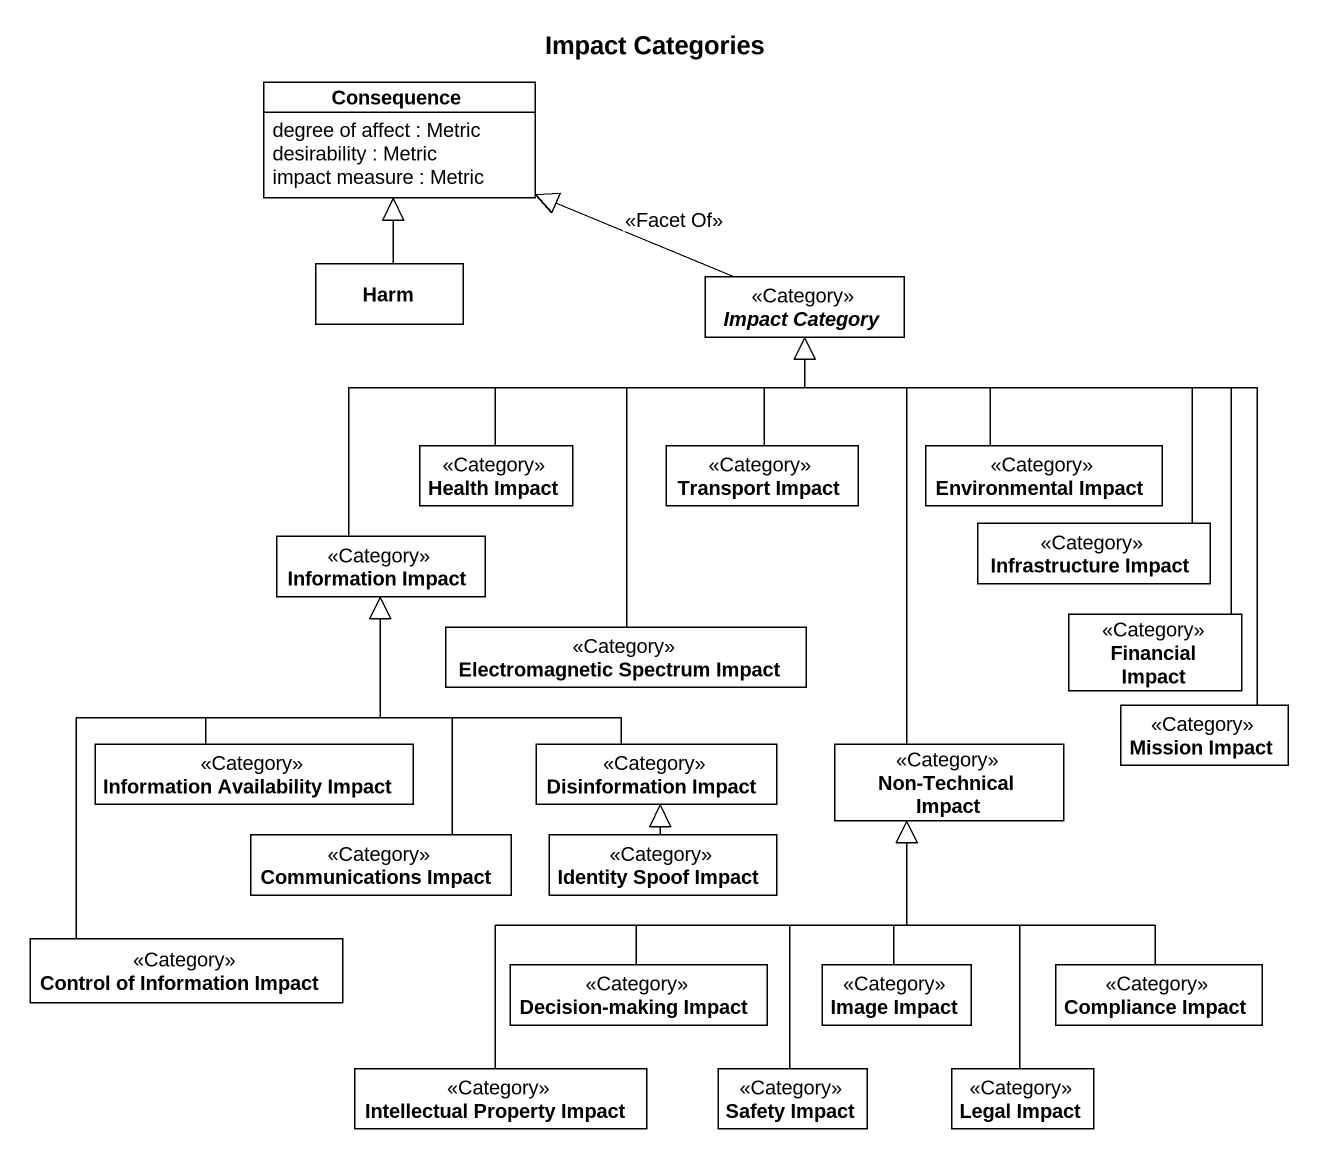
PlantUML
@startuml
title Impact Categories
hide circle
hide empty members
class Consequence {
  degree of affect : Metric
  desirability : Metric
  impact measure : Metric
}
class Harm
abstract class "Impact Category" as Impact_Category <<Category>>
class "Health Impact" as Health_Impact <<Category>>
class "Transport Impact" as Transport_Impact <<Category>>
class "Environmental Impact" as Environmental_Impact <<Category>>
class "Information Impact" as Information_Impact <<Category>>
class "Infrastructure Impact" as Infrastructure_Impact <<Category>>
class "Electromagnetic Spectrum Impact" as Electromagnetic_Spectrum <<Category>>
class "Financial Impact" as Financial_Impact <<Category>>
class "Mission Impact" as Mission_Impact <<Category>>
class "Information Availability Impact" as Information_Availability <<Category>>
class "Disinformation Impact" as Disinformation_Impact <<Category>>
class "Non-Technical Impact" as Non_Technical_Impact <<Category>>
class "Communications Impact" as Communications_Impact <<Category>>
class "Identity Spoof Impact" as Identity_Spoof_Impact <<Category>>
class "Control of Information Impact" as Control_of_Information <<Category>>
class "Decision-making Impact" as Decision_making_Impact <<Category>>
class "Image Impact" as Image_Impact <<Category>>
class "Compliance Impact" as Compliance_Impact <<Category>>
class "Intellectual Property Impact" as Intellectual_Property_Impact <<Category>>
class "Safety Impact" as Safety_Impact <<Category>>
class "Legal Impact" as Legal_Impact <<Category>>
Harm -up-|> Consequence
Impact_Category -left-|> Consequence : <<Facet Of>>
Health_Impact -right-|> Impact_Category
Transport_Impact -up-|> Impact_Category
Environmental_Impact -up-|> Impact_Category
Information_Impact -up-|> Impact_Category
Infrastructure_Impact -up-|> Impact_Category
Electromagnetic_Spectrum -up-|> Impact_Category
Financial_Impact -up-|> Impact_Category
Mission_Impact -up-|> Impact_Category
Information_Availability -up-|> Information_Impact
Disinformation_Impact -up-|> Information_Impact
Non_Technical_Impact -up-|> Impact_Category
Communications_Impact -up-|> Information_Impact
Identity_Spoof_Impact -up-|> Disinformation_Impact
Control_of_Information -up-|> Information_Impact
Decision_making_Impact -up-|> Non_Technical_Impact
Image_Impact -up-|> Non_Technical_Impact
Compliance_Impact -up-|> Non_Technical_Impact
Intellectual_Property_Impact -up-|> Non_Technical_Impact
Safety_Impact -up-|> Non_Technical_Impact
Legal_Impact -up-|> Non_Technical_Impact
@enduml
